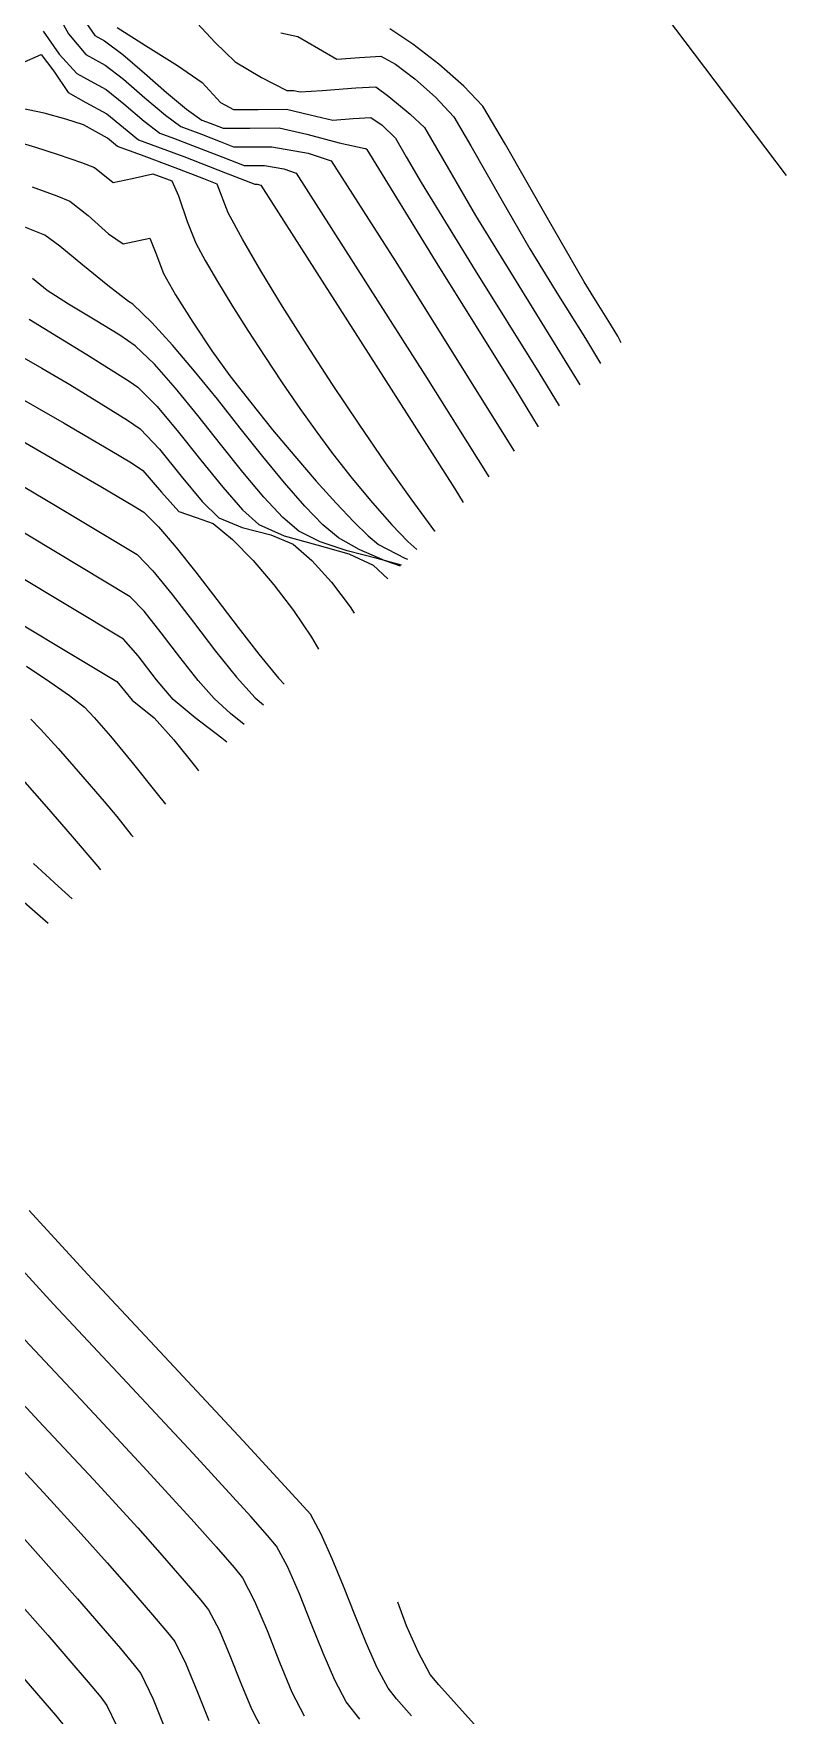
# Model space of a CAD drawing. Extents: x 62300 to 62638, y 108261 to 108784.
# Drawn here: x 62532.8 to 62556.9, y 108500.8 to 108554.6 of the extents above; entities that cross this region are included whole.
import ezdxf

# ---------------------------------------------------------------- set-up
doc = ezdxf.new("R2010")
doc.units = 0
doc.header["$MEASUREMENT"] = 0
doc.layers.add('curve livello 5m', color=7, linetype='Continuous')
doc.layers.add('Strade', color=7, linetype='Continuous')
doc.layers.add('no_plot', color=5, linetype='Continuous', plot=False)

msp = doc.modelspace()

# ---------------------------------------------------------------- linework, layer by layer
at = {"layer": 'curve livello 5m', "color": 2, "flags": 128}
for points in [[(62533.119, 108554.681), (62533.632, 108553.951), (62534.202, 108553.333), (62534.202, 108553.333), (62534.627, 108553.094), (62535.132, 108552.821), (62535.132, 108552.821), (62535.705, 108552.363), (62536.353, 108551.801), (62536.849, 108551.419), (62536.849, 108551.419), (62537.288, 108551.256), (62537.904, 108551.029), (62537.904, 108551.029), (62538.869, 108550.65), (62539.555, 108550.383), (62539.555, 108550.383), (62540.207, 108550.385), (62540.822, 108550.276), (62541.216, 108550.145), (62541.216, 108550.145), (62545.338, 108543.685), (62547.383, 108540.423)], [(62540.73, 108554.635), (62541.269, 108554.519), (62541.269, 108554.519), (62541.93, 108554.128), (62542.524, 108553.791), (62542.524, 108553.791), (62543.241, 108553.843), (62543.925, 108553.883), (62543.925, 108553.883), (62544.397, 108553.628), (62545.017, 108553.16), (62545.674, 108552.569), (62546.26, 108551.946), (62546.26, 108551.946), (62546.807, 108551.02), (62547.812, 108549.251), (62548.693, 108547.723), (62548.693, 108547.723), (62549.511, 108546.393), (62550.474, 108544.85), (62550.963, 108544.047)], [(62544.555, 108537.559), (62544.066, 108537.732), (62543.238, 108538.095), (62542.576, 108538.469), (62542.576, 108538.469), (62542.073, 108538.884), (62541.49, 108539.485), (62540.844, 108540.229), (62540.151, 108541.075), (62539.43, 108541.981), (62538.697, 108542.905), (62537.969, 108543.805), (62537.264, 108544.639), (62536.598, 108545.366), (62535.989, 108545.944), (62535.852, 108546.03), (62535.193, 108546.542), (62534.395, 108547.201), (62533.656, 108547.807), (62533.175, 108548.159), (62532.376, 108548.474)], [(62528.034, 108544.126), (62534.97, 108540.11), (62536.01, 108539.494), (62536.342, 108539.295), (62536.809, 108538.826), (62537.372, 108538.163), (62538.003, 108537.366), (62538.674, 108536.491), (62539.359, 108535.597), (62540.028, 108534.741), (62540.655, 108533.982), (62540.833, 108533.79)], [(62532.583, 108534.359), (62533.334, 108533.86), (62533.96, 108533.419), (62534.44, 108533.05), (62534.44, 108533.05), (62534.751, 108532.715), (62535.272, 108532.116), (62535.272, 108532.116), (62535.965, 108531.277), (62536.768, 108530.279), (62537.032, 108529.942)], [(62543.258, 108500.661), (62542.821, 108501.209), (62542.452, 108501.907), (62542.077, 108502.773), (62541.699, 108503.721), (62541.323, 108504.666), (62540.951, 108505.521), (62540.587, 108506.2), (62540.304, 108506.538), (62539.764, 108507.151), (62537.924, 108509.158), (62535.661, 108511.579), (62533.454, 108513.942), (62531.781, 108515.774)], [(62532.461, 108504.269), (62533.266, 108503.349), (62533.978, 108502.527), (62534.557, 108501.849), (62534.965, 108501.359), (62535.162, 108501.102), (62535.162, 108501.102), (62535.471, 108500.458)]]:
    msp.add_lwpolyline(points, dxfattribs=at)
at = {"layer": 'no_plot', "flags": 128}
for points in [[(62533.565, 108555.255), (62533.927, 108554.597), (62534.489, 108553.942), (62535.109, 108553.601), (62535.691, 108553.147), (62536.377, 108552.555), (62537.032, 108551.994), (62537.522, 108551.63), (62538.183, 108551.386), (62538.787, 108551.149), (62539.216, 108550.981), (62539.803, 108550.981), (62540.442, 108550.986), (62541.6, 108550.78), (62542.341, 108550.534), (62544.382, 108547.335), (62548.199, 108541.248)], [(62534.314, 108555.207), (62534.775, 108554.551), (62535.085, 108554.38), (62535.67, 108553.934), (62536.361, 108553.346), (62537.072, 108552.727), (62537.713, 108552.188), (62538.196, 108551.841), (62538.461, 108551.743), (62538.877, 108551.58), (62539.738, 108551.579), (62540.677, 108551.588), (62541.563, 108551.393), (62542.589, 108551.108), (62543.424, 108550.932), (62543.447, 108550.934), (62543.462, 108550.921), (62543.477, 108550.895), (62545.663, 108547.339), (62548.238, 108543.213), (62548.963, 108542.022)], [(62537.762, 108555.246), (62538.628, 108554.323), (62539.267, 108553.704), (62540.109, 108553.205), (62540.916, 108552.789), (62541.147, 108552.79), (62541.347, 108552.742), (62542.052, 108552.783), (62543.132, 108552.874), (62543.766, 108552.9), (62544.187, 108552.594), (62544.87, 108552.028), (62545.327, 108551.605), (62545.327, 108551.605), (62546.091, 108550.283), (62546.955, 108548.781), (62548.909, 108545.616), (62550.293, 108543.369)], [(62531.212, 108554.684), (62530.513, 108554.047), (62530.382, 108553.726), (62530.198, 108553.442), (62530.533, 108553.484), (62531.155, 108553.375), (62531.699, 108553.291), (62532.429, 108553.661), (62533.06, 108553.94), (62533.457, 108553.407), (62533.915, 108552.724), (62534.482, 108552.406), (62535.155, 108552.042), (62535.691, 108551.6), (62536.176, 108551.209), (62536.779, 108550.984), (62537.625, 108550.673), (62538.952, 108550.151), (62539.895, 108549.784), (62539.972, 108549.784), (62540.091, 108549.756), (62546.294, 108540.035), (62546.568, 108539.597)], [(62535.486, 108554.798), (62536.393, 108554.226), (62537.423, 108553.59), (62538.21, 108553.037), (62538.801, 108552.407), (62539.208, 108552.181), (62540.001, 108552.178), (62540.912, 108552.189), (62541.664, 108552.007), (62542.386, 108551.837), (62543.047, 108551.888), (62543.606, 108551.917), (62543.975, 108551.673), (62544.394, 108551.263), (62544.742, 108550.664), (62545.216, 108549.838), (62546.946, 108547.024), (62548.983, 108543.758), (62549.63, 108542.697)], [(62551.619, 108544.711), (62551.509, 108544.92), (62551.22, 108545.395), (62550.794, 108546.078), (62550.432, 108546.666), (62550.432, 108546.666), (62549.259, 108548.7), (62547.92, 108551.054), (62547.192, 108552.288), (62547.192, 108552.288), (62546.58, 108552.923), (62545.786, 108553.624), (62544.95, 108554.274), (62544.213, 108554.759)], [(62545.664, 108538.682), (62545.661, 108538.686), (62545.661, 108538.686), (62544.899, 108539.715), (62544.08, 108540.868), (62543.231, 108542.102), (62542.381, 108543.375), (62541.554, 108544.646), (62540.78, 108545.872), (62540.085, 108547.012), (62539.497, 108548.024), (62539.042, 108548.866), (62539.042, 108548.866), (62538.687, 108549.791), (62538.259, 108549.964), (62537.347, 108550.316), (62537.347, 108550.316), (62536.27, 108550.712), (62535.502, 108550.998), (62535.502, 108550.998), (62535.178, 108551.262), (62534.413, 108551.683), (62533.849, 108551.872), (62533.152, 108552.06), (62533.152, 108552.06), (62532.072, 108552.282)], [(62532.163, 108551.182), (62532.877, 108550.969), (62533.605, 108550.738), (62534.343, 108550.484), (62534.764, 108550.321), (62535.36, 108549.847), (62535.969, 108549.97), (62536.631, 108550.121), (62537.068, 108549.959), (62537.24, 108549.892), (62537.455, 108549.411), (62537.734, 108548.592), (62538.006, 108547.898), (62538.306, 108547.342), (62538.695, 108546.673), (62539.154, 108545.92), (62539.666, 108545.109), (62540.212, 108544.269), (62540.774, 108543.428), (62541.335, 108542.612), (62541.876, 108541.85), (62542.38, 108541.17), (62543.007, 108540.372), (62543.662, 108539.585), (62544.279, 108538.885), (62544.791, 108538.347), (62545.081, 108538.091)], [(62532.763, 108549.708), (62533.558, 108549.413), (62533.97, 108549.24), (62534.561, 108548.783), (62535.21, 108548.204), (62535.681, 108547.879), (62536.534, 108548.063), (62536.728, 108547.583), (62536.969, 108546.93), (62537.358, 108546.245), (62537.909, 108545.369), (62538.522, 108544.454), (62539.099, 108543.654), (62539.764, 108542.797), (62540.465, 108541.929), (62541.174, 108541.081), (62541.862, 108540.286), (62542.502, 108539.574), (62543.066, 108538.977), (62543.526, 108538.528), (62543.855, 108538.257), (62544.7, 108537.821), (62544.784, 108537.791)], [(62544.591, 108537.596), (62543.808, 108537.804), (62542.852, 108538.057), (62541.983, 108538.34), (62541.298, 108538.681), (62541.298, 108538.681), (62540.788, 108539.117), (62540.184, 108539.771), (62539.513, 108540.576), (62538.8, 108541.469), (62538.073, 108542.384), (62537.357, 108543.257), (62536.68, 108544.022), (62536.068, 108544.615), (62536.068, 108544.615), (62535.574, 108544.951), (62534.782, 108545.433), (62533.929, 108545.948), (62533.252, 108546.386), (62533.252, 108546.386), (62532.778, 108546.766)], [(62532.671, 108545.471), (62533.615, 108544.896), (62534.519, 108544.338), (62535.298, 108543.849), (62535.869, 108543.48), (62536.148, 108543.286), (62536.764, 108542.67), (62537.453, 108541.856), (62538.17, 108540.957), (62538.868, 108540.088), (62539.5, 108539.362), (62540.019, 108538.893), (62540.836, 108538.532), (62541.878, 108538.244), (62542.907, 108537.957), (62543.686, 108537.599), (62544.154, 108537.153)], [(62531.98, 108544.524), (62533.082, 108543.895), (62533.97, 108543.376), (62534.98, 108542.758), (62535.816, 108542.232), (62536.227, 108541.957), (62536.847, 108541.304), (62537.54, 108540.445), (62538.205, 108539.629), (62538.741, 108539.105), (62539.488, 108538.805), (62540.404, 108538.562), (62541.121, 108538.265), (62541.719, 108537.743), (62542.35, 108537.046), (62542.951, 108536.259), (62543.077, 108536.062)], [(62526.983, 108543.372), (62533.563, 108539.476), (62536.126, 108537.939), (62536.627, 108537.418), (62537.246, 108536.658), (62537.934, 108535.765), (62538.64, 108534.845), (62539.313, 108534.005), (62539.903, 108533.351), (62540.169, 108533.119)], [(62531.968, 108543.185), (62533.797, 108542.141), (62535.269, 108541.28), (62535.943, 108540.865), (62536.306, 108540.628), (62536.91, 108539.933), (62537.462, 108539.317), (62538.017, 108539.123), (62538.557, 108538.93), (62539.178, 108538.411), (62539.838, 108537.743), (62540.502, 108536.97), (62541.137, 108536.139), (62541.707, 108535.294), (62541.933, 108534.904)], [(62526.224, 108539.422), (62535.478, 108533.871), (62535.972, 108533.272), (62536.672, 108532.707), (62537.304, 108532.006), (62537.999, 108531.143), (62538.091, 108531.014)], [(62538.997, 108531.932), (62538.843, 108532.061), (62537.985, 108532.711), (62537.282, 108533.298), (62537.282, 108533.298), (62536.751, 108533.926), (62536.165, 108534.689), (62535.694, 108535.227), (62535.694, 108535.227), (62528.67, 108539.44)], [(62539.556, 108532.498), (62539.119, 108532.851), (62538.592, 108533.325), (62538.592, 108533.325), (62538.082, 108533.9), (62537.496, 108534.645), (62536.897, 108535.427), (62536.348, 108536.117), (62535.91, 108536.583), (62535.91, 108536.583), (62531.117, 108539.458)], [(62532.725, 108532.667), (62533.036, 108532.35), (62533.604, 108531.723), (62534.319, 108530.909), (62535.072, 108530.032), (62535.475, 108529.545), (62535.941, 108528.966), (62535.997, 108528.894)], [(62532.457, 108530.731), (62533.226, 108529.86), (62534.049, 108528.912), (62534.873, 108527.948), (62534.958, 108527.842)], [(62534.045, 108526.917), (62533.595, 108527.316), (62532.814, 108528.045)], [(62532.429, 108526.879), (62533.275, 108526.139)], [(62544.904, 108500.764), (62544.434, 108501.312), (62544.166, 108501.649), (62544.166, 108501.649), (62543.813, 108502.303), (62543.455, 108503.105), (62543.094, 108503.994), (62542.733, 108504.911), (62542.374, 108505.794), (62542.02, 108506.584), (62541.672, 108507.22), (62541.672, 108507.22), (62541.572, 108507.336), (62539.521, 108509.572), (62537, 108512.27), (62534.541, 108514.903), (62532.676, 108516.944)], [(62532.367, 108512.981), (62534.322, 108510.888), (62536.326, 108508.744), (62537.956, 108506.966), (62538.657, 108506.174), (62539.23, 108505.513), (62539.502, 108505.181), (62539.889, 108504.439), (62540.285, 108503.495), (62540.686, 108502.482), (62541.084, 108501.529), (62541.477, 108500.768)], [(62531.281, 108512.02), (62532.983, 108510.197), (62534.728, 108508.329), (62536.148, 108506.781), (62536.928, 108505.903), (62537.637, 108505.092), (62538.169, 108504.47), (62538.417, 108504.161), (62538.753, 108503.517), (62539.098, 108502.697), (62539.445, 108501.817), (62539.792, 108500.989), (62540.133, 108500.328)], [(62531.644, 108509.506), (62533.131, 108507.915), (62534.34, 108506.596), (62535.166, 108505.668), (62535.949, 108504.776), (62536.62, 108504.002), (62537.104, 108503.429), (62537.332, 108503.141), (62537.69, 108502.431), (62538.057, 108501.525), (62538.426, 108500.615)], [(62532.532, 108506.412), (62533.388, 108505.451), (62534.217, 108504.509), (62534.969, 108503.646), (62535.593, 108502.92), (62536.036, 108502.392), (62536.247, 108502.122), (62536.642, 108501.3), (62537.045, 108500.285)], [(62549.446, 108497.82), (62548.276, 108499.043), (62546.92, 108500.502), (62545.786, 108501.759), (62545.786, 108501.759), (62545.51, 108502.089), (62545.131, 108502.793), (62544.748, 108503.65), (62544.475, 108504.401)], [(62532.302, 108502.199), (62532.973, 108501.421), (62533.512, 108500.786), (62533.89, 108500.328)]]:
    msp.add_lwpolyline(points, dxfattribs=at)
at = {"layer": 'Strade', "color": 2, "linetype": 'Continuous', "flags": 128}
msp.add_lwpolyline([(62556.907, 108550.065), (62553.964, 108553.96), (62549.12, 108560.369), (62542.669, 108569.605), (62537.389, 108577.165), (62532.362, 108584.423), (62529.353, 108588.776), (62524.187, 108595.986), (62517.766, 108603.766), (62510.975, 108610.819), (62503.339, 108617.66), (62495.918, 108623.366), (62487.456, 108628.94), (62478.832, 108633.619), (62469.806, 108637.707), (62462.179, 108640.556), (62454.459, 108642.927), (62447.181, 108644.738)], dxfattribs=at)

doc.saveas('drawing.dxf')
